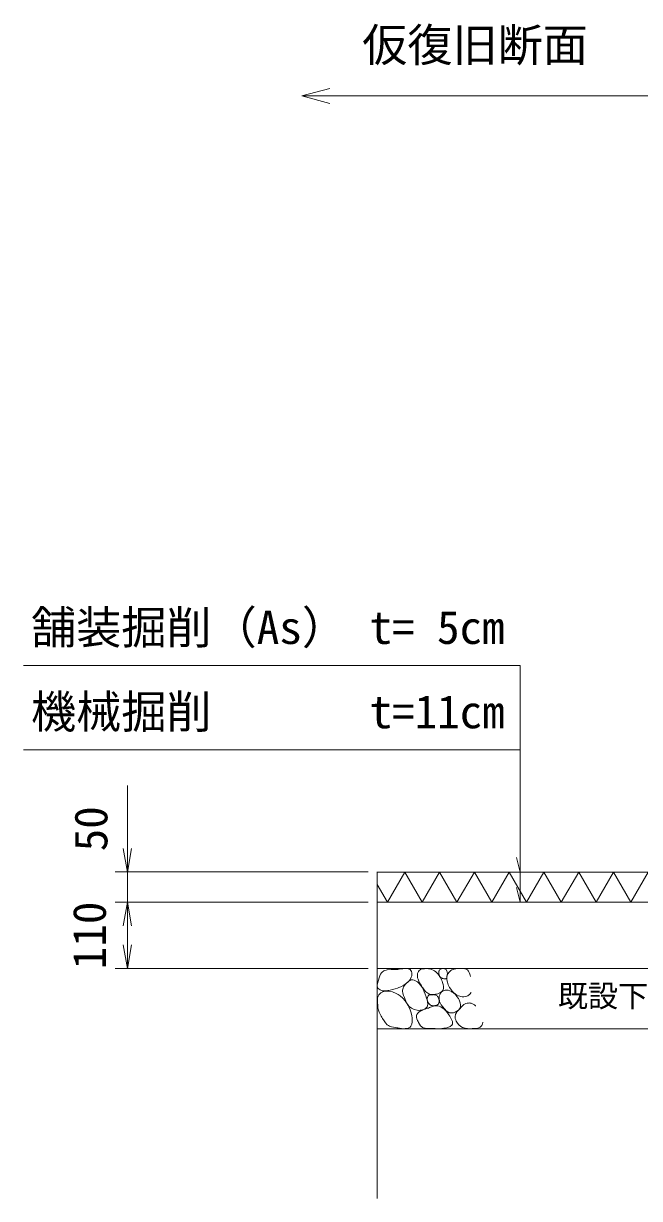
# Model space of a CAD drawing. Units: millimetres on the paper, scale 1:25. Extents: x 20 to 821, y 20 to 574.
# Drawn here: x 299 to 339.9, y 94.2 to 172.2 of the extents above; entities that cross this region are included whole.
import ezdxf
from ezdxf.enums import TextEntityAlignment as Align

# ---------------------------------------------------------------- set-up
doc = ezdxf.new("R2010")
doc.units = ezdxf.units.MM
for name, color, linetype, lineweight in [('6-D', 7, 'Continuous', 18), ('6-E', 7, 'Continuous', 9), ('7-7', 7, 'Continuous', 9)]:
    doc.layers.add(name, color=color, linetype=linetype, lineweight=lineweight)
doc.styles.add('ＭＳ ゴシック', font='')
doc.styles.get('ＭＳ ゴシック').set_extended_font_data('MS Gothic')

msp = doc.modelspace()

# ---------------------------------------------------------------- linework, layer by layer
at = {"layer": '6-D', "lineweight": 0}
for q in [(319.367, 167.892), (319.367, 166.898), (340.512, 167.395)]:
    msp.add_line((317.512, 167.395), q, dxfattribs=at)
at = {"layer": '6-D'}
for p, q in [((322.512, 115.856), (322.512, 94.174)), ((322.513, 115.851), (370.522, 115.851)), ((340.512, 113.851), (322.513, 113.851)), ((340.512, 109.451), (322.513, 109.451)), ((340.512, 105.451), (322.513, 105.451))]:
    msp.add_line(p, q, dxfattribs=at)
at = {"layer": '6-E'}
for p, q in [((323.192, 113.851), (324.346, 115.851)), ((324.346, 115.851), (325.501, 113.851)), ((325.501, 113.851), (326.656, 115.851)), ((326.656, 115.851), (327.81, 113.851)), ((327.81, 113.851), (328.965, 115.851)), ((328.965, 115.851), (330.12, 113.851)), ((330.12, 113.851), (331.275, 115.851)), ((331.275, 115.851), (332.429, 113.851)), ((332.429, 113.851), (333.584, 115.851)), ((333.584, 115.851), (334.739, 113.851)), ((334.739, 113.851), (335.893, 115.851)), ((335.893, 115.851), (337.048, 113.851)), ((337.048, 113.851), (338.203, 115.851)), ((338.203, 115.851), (339.357, 113.851)), ((339.357, 113.851), (340.512, 115.851)), ((322.512, 115.028), (323.192, 113.851)), ((322.947, 109.293), (322.84, 109.214)), ((323.179, 109.364), (322.947, 109.293)), ((323.447, 109.383), (323.179, 109.364)), ((323.726, 109.384), (323.447, 109.383)), ((323.882, 109.391), (323.726, 109.384)), ((323.958, 109.399), (323.882, 109.391)), ((324.084, 109.417), (323.958, 109.399)), ((324.209, 109.435), (324.084, 109.417)), ((324.336, 109.448), (324.209, 109.435)), ((324.413, 109.451), (324.336, 109.448)), ((324.45, 109.45), (324.413, 109.451)), ((324.512, 109.445), (324.45, 109.45)), ((324.573, 109.434), (324.512, 109.445)), ((324.629, 109.414), (324.573, 109.434)), ((324.659, 109.398), (324.629, 109.414)), ((324.693, 109.37), (324.659, 109.398)), ((324.743, 109.31), (324.693, 109.37)), ((324.779, 109.238), (324.743, 109.31)), ((325.21, 109.16), (325.249, 109.241)), ((325.249, 109.241), (325.302, 109.312)), ((325.302, 109.312), (325.367, 109.369)), ((325.367, 109.369), (325.41, 109.393)), ((325.41, 109.393), (325.44, 109.405)), ((325.44, 109.405), (325.494, 109.42)), ((325.494, 109.42), (325.55, 109.428)), ((325.55, 109.428), (325.608, 109.433)), ((325.608, 109.433), (325.642, 109.435)), ((325.642, 109.435), (325.702, 109.437)), ((325.702, 109.437), (325.806, 109.44)), ((325.806, 109.44), (325.908, 109.436)), ((325.908, 109.436), (326.008, 109.423)), ((326.008, 109.423), (326.065, 109.41)), ((326.065, 109.41), (326.125, 109.39)), ((326.125, 109.39), (326.225, 109.345)), ((326.225, 109.345), (326.319, 109.288)), ((326.319, 109.288), (326.407, 109.22)), ((326.608, 109.237), (326.613, 109.261)), ((326.613, 109.261), (326.623, 109.289)), ((326.623, 109.289), (326.647, 109.336)), ((326.647, 109.336), (326.68, 109.378)), ((326.68, 109.378), (326.719, 109.41)), ((326.719, 109.41), (326.744, 109.423)), ((326.744, 109.423), (326.759, 109.428)), ((326.759, 109.428), (326.787, 109.434)), ((326.787, 109.434), (326.815, 109.437)), ((326.815, 109.437), (326.845, 109.438)), ((326.845, 109.438), (326.862, 109.439)), ((326.862, 109.439), (326.891, 109.439)), ((326.891, 109.439), (326.941, 109.438)), ((326.941, 109.438), (326.989, 109.432)), ((326.989, 109.432), (327.033, 109.419)), ((327.033, 109.419), (327.056, 109.407)), ((327.056, 109.407), (327.081, 109.386)), ((327.081, 109.386), (327.117, 109.339)), ((327.117, 109.339), (327.143, 109.281)), ((327.143, 109.281), (327.16, 109.218)), ((327.266, 109.188), (327.329, 109.258)), ((327.329, 109.258), (327.37, 109.294)), ((327.37, 109.294), (327.408, 109.321)), ((327.408, 109.321), (327.477, 109.36)), ((327.477, 109.36), (327.551, 109.39)), ((327.551, 109.39), (327.628, 109.413)), ((327.628, 109.413), (327.673, 109.422)), ((327.673, 109.422), (327.731, 109.431)), ((327.731, 109.431), (327.83, 109.44)), ((327.83, 109.44), (327.931, 109.442)), ((327.931, 109.442), (328.034, 109.441)), ((328.034, 109.441), (328.096, 109.441)), ((328.096, 109.441), (328.151, 109.441)), ((328.151, 109.441), (328.245, 109.439)), ((328.245, 109.439), (328.337, 109.429)), ((328.337, 109.429), (328.42, 109.407)), ((328.42, 109.407), (328.463, 109.386)), ((328.463, 109.386), (328.508, 109.351)), ((328.508, 109.351), (328.572, 109.27)), ((328.572, 109.27), (328.622, 109.171)), ((322.533, 108.485), (322.524, 108.439)), ((322.543, 108.526), (322.533, 108.485)), ((322.563, 108.596), (322.543, 108.526)), ((322.585, 108.663), (322.563, 108.596)), ((322.608, 108.731), (322.585, 108.663)), ((322.622, 108.771), (322.608, 108.731)), ((322.645, 108.838), (322.622, 108.771)), ((322.688, 108.954), (322.645, 108.838)), ((322.738, 109.066), (322.688, 108.954)), ((322.798, 109.165), (322.738, 109.066)), ((322.84, 109.214), (322.798, 109.165)), ((324.276, 108.34), (324.463, 108.466)), ((324.415, 108.423), (324.463, 108.467)), ((324.463, 108.466), (324.623, 108.62)), ((324.463, 108.467), (324.512, 108.51)), ((324.512, 108.51), (324.54, 108.536)), ((324.54, 108.536), (324.568, 108.561)), ((324.568, 108.561), (324.616, 108.603)), ((324.616, 108.603), (324.666, 108.641)), ((324.623, 108.62), (324.7, 108.723)), ((324.666, 108.641), (324.719, 108.671)), ((324.7, 108.723), (324.729, 108.772)), ((324.719, 108.671), (324.751, 108.684)), ((324.729, 108.772), (324.771, 108.861)), ((324.751, 108.684), (324.798, 108.693)), ((324.771, 108.861), (324.799, 108.955)), ((324.802, 109.159), (324.779, 109.238)), ((324.798, 108.693), (324.882, 108.691)), ((324.799, 108.955), (324.811, 109.053)), ((324.809, 109.111), (324.802, 109.159)), ((324.811, 109.053), (324.809, 109.111)), ((324.882, 108.691), (324.969, 108.669)), ((324.969, 108.669), (325.054, 108.632)), ((325.054, 108.632), (325.101, 108.606)), ((325.101, 108.606), (325.176, 108.556)), ((325.176, 108.556), (325.29, 108.457)), ((325.178, 108.942), (325.182, 109.049)), ((325.193, 108.835), (325.178, 108.942)), ((325.182, 109.049), (325.194, 109.111)), ((325.222, 108.731), (325.193, 108.835)), ((325.194, 109.111), (325.21, 109.16)), ((325.244, 108.672), (325.222, 108.731)), ((325.271, 108.609), (325.244, 108.672)), ((325.323, 108.504), (325.271, 108.609)), ((325.382, 108.402), (325.323, 108.504)), ((326.407, 109.22), (326.454, 109.178)), ((326.454, 109.178), (326.52, 109.11)), ((326.52, 109.11), (326.619, 108.983)), ((326.602, 109.154), (326.603, 109.196)), ((326.606, 109.112), (326.602, 109.154)), ((326.603, 109.196), (326.608, 109.237)), ((326.61, 109.087), (326.606, 109.112)), ((326.616, 109.05), (326.61, 109.087)), ((326.631, 108.986), (326.616, 109.05)), ((326.619, 108.983), (326.704, 108.843)), ((326.654, 108.926), (326.631, 108.986)), ((326.687, 108.875), (326.654, 108.926)), ((326.712, 108.85), (326.687, 108.875)), ((326.704, 108.843), (326.779, 108.691)), ((326.728, 108.839), (326.712, 108.85)), ((326.759, 108.823), (326.728, 108.839)), ((326.793, 108.81), (326.759, 108.823)), ((326.779, 108.691), (326.819, 108.597)), ((326.829, 108.798), (326.793, 108.81)), ((326.819, 108.597), (326.851, 108.519)), ((326.85, 108.791), (326.829, 108.798)), ((326.882, 108.78), (326.85, 108.791)), ((326.851, 108.519), (326.897, 108.381)), ((326.936, 108.763), (326.882, 108.78)), ((326.989, 108.751), (326.936, 108.763)), ((327.036, 108.751), (326.989, 108.751)), ((327.06, 108.76), (327.036, 108.751)), ((327.078, 108.773), (327.06, 108.76)), ((327.104, 108.807), (327.078, 108.773)), ((327.124, 108.852), (327.104, 108.807)), ((327.139, 108.901), (327.124, 108.852)), ((327.137, 108.705), (327.139, 108.875)), ((327.169, 108.533), (327.137, 108.705)), ((327.139, 108.875), (327.158, 108.972)), ((327.146, 108.929), (327.139, 108.901)), ((327.155, 108.966), (327.146, 108.929)), ((327.166, 109.027), (327.155, 108.966)), ((327.158, 108.972), (327.175, 109.024)), ((327.16, 109.218), (327.166, 109.182)), ((327.166, 109.182), (327.17, 109.146)), ((327.171, 109.087), (327.166, 109.027)), ((327.226, 108.367), (327.169, 108.533)), ((327.17, 109.146), (327.171, 109.087)), ((327.175, 109.024), (327.215, 109.109)), ((327.215, 109.109), (327.266, 109.188)), ((328.622, 109.171), (328.663, 109.063)), ((328.663, 109.063), (328.684, 109)), ((328.684, 109), (328.709, 108.92)), ((328.709, 108.92), (328.711, 108.914)), ((322.524, 108.439), (322.515, 108.358)), ((322.515, 108.358), (322.515, 108.279)), ((322.515, 108.279), (322.53, 108.204)), ((322.53, 108.204), (322.547, 108.165)), ((322.547, 108.165), (322.573, 108.125)), ((322.573, 108.125), (322.635, 108.066)), ((322.586, 107.661), (322.614, 107.704)), ((322.614, 107.704), (322.674, 107.771)), ((322.635, 108.066), (322.711, 108.02)), ((322.674, 107.771), (322.749, 107.828)), ((322.711, 108.02), (322.796, 107.987)), ((322.749, 107.828), (322.832, 107.874)), ((322.796, 107.987), (322.847, 107.974)), ((322.832, 107.874), (322.883, 107.896)), ((322.847, 107.974), (322.907, 107.963)), ((322.883, 107.896), (323.026, 107.937)), ((322.907, 107.963), (323.01, 107.957)), ((323.01, 107.957), (323.111, 107.963)), ((323.026, 107.937), (323.28, 107.947)), ((323.111, 107.963), (323.211, 107.977)), ((323.211, 107.977), (323.269, 107.987)), ((323.269, 107.987), (323.366, 108.007)), ((323.28, 107.947), (323.534, 107.893)), ((323.366, 108.007), (323.53, 108.047)), ((323.53, 108.047), (323.694, 108.094)), ((323.534, 107.893), (323.777, 107.788)), ((323.694, 108.094), (323.856, 108.149)), ((323.777, 107.788), (323.909, 107.71)), ((323.856, 108.149), (323.95, 108.185)), ((323.909, 107.71), (324.024, 107.629)), ((323.95, 108.185), (324.072, 108.236)), ((324.072, 108.236), (324.276, 108.34)), ((324.195, 107.935), (324.198, 108.014)), ((324.216, 107.799), (324.195, 107.935)), ((324.198, 108.014), (324.206, 108.064)), ((324.206, 108.064), (324.23, 108.149)), ((324.259, 107.664), (324.216, 107.799)), ((324.23, 108.149), (324.267, 108.231)), ((324.267, 108.231), (324.314, 108.308)), ((324.314, 108.308), (324.346, 108.349)), ((324.346, 108.349), (324.37, 108.377)), ((324.37, 108.377), (324.415, 108.423)), ((325.29, 108.457), (325.387, 108.346)), ((325.446, 108.3), (325.382, 108.402)), ((325.387, 108.346), (325.471, 108.226)), ((325.484, 108.241), (325.446, 108.3)), ((325.471, 108.226), (325.514, 108.154)), ((325.539, 108.162), (325.484, 108.241)), ((325.514, 108.154), (325.563, 108.065)), ((325.638, 108.029), (325.539, 108.162)), ((325.563, 108.065), (325.638, 107.907)), ((325.745, 107.909), (325.638, 108.029)), ((325.638, 107.907), (325.703, 107.742)), ((325.703, 107.742), (325.762, 107.568)), ((325.864, 107.811), (325.745, 107.909)), ((325.94, 107.768), (325.864, 107.811)), ((325.891, 107.641), (325.93, 107.681)), ((325.93, 107.681), (325.956, 107.696)), ((326.007, 107.743), (325.94, 107.768)), ((325.956, 107.696), (325.978, 107.703)), ((325.978, 107.703), (326.019, 107.707)), ((326.129, 107.718), (326.007, 107.743)), ((326.019, 107.707), (326.063, 107.706)), ((326.063, 107.706), (326.108, 107.703)), ((326.108, 107.703), (326.134, 107.702)), ((326.258, 107.716), (326.129, 107.718)), ((326.134, 107.702), (326.16, 107.702)), ((326.16, 107.702), (326.204, 107.705)), ((326.204, 107.705), (326.248, 107.709)), ((326.248, 107.709), (326.292, 107.71)), ((326.392, 107.733), (326.258, 107.716)), ((326.292, 107.71), (326.317, 107.708)), ((326.317, 107.708), (326.349, 107.703)), ((326.349, 107.703), (326.404, 107.685)), ((326.471, 107.752), (326.392, 107.733)), ((326.404, 107.685), (326.456, 107.658)), ((326.548, 107.776), (326.471, 107.752)), ((326.675, 107.831), (326.548, 107.776)), ((326.647, 107.66), (326.66, 107.696)), ((326.66, 107.696), (326.687, 107.756)), ((326.785, 107.903), (326.675, 107.831)), ((326.687, 107.756), (326.721, 107.813)), ((326.721, 107.813), (326.763, 107.864)), ((326.763, 107.864), (326.79, 107.891)), ((326.869, 107.992), (326.785, 107.903)), ((326.79, 107.891), (326.822, 107.918)), ((326.822, 107.918), (326.882, 107.956)), ((326.902, 108.05), (326.869, 107.992)), ((326.882, 107.956), (326.947, 107.986)), ((326.897, 108.381), (326.924, 108.246)), ((326.922, 108.118), (326.902, 108.05)), ((326.924, 108.246), (326.922, 108.118)), ((326.947, 107.986), (327.015, 108.006)), ((327.015, 108.006), (327.055, 108.012)), ((327.055, 108.012), (327.119, 108.015)), ((327.119, 108.015), (327.228, 108)), ((327.269, 108.274), (327.226, 108.367)), ((327.228, 108), (327.335, 107.965)), ((327.311, 108.194), (327.269, 108.274)), ((327.393, 108.064), (327.311, 108.194)), ((327.335, 107.965), (327.438, 107.914)), ((327.488, 107.944), (327.393, 108.064)), ((327.438, 107.914), (327.495, 107.88)), ((327.595, 107.836), (327.488, 107.944)), ((327.495, 107.88), (327.576, 107.825)), ((327.576, 107.825), (327.701, 107.716)), ((327.664, 107.778), (327.595, 107.836)), ((327.715, 107.741), (327.664, 107.778)), ((327.701, 107.716), (327.809, 107.592)), ((327.807, 107.683), (327.715, 107.741)), ((327.904, 107.636), (327.807, 107.683)), ((328.62, 107.698), (328.583, 107.667)), ((328.678, 107.759), (328.62, 107.698)), ((328.727, 107.829), (328.678, 107.759)), ((328.744, 107.863), (328.727, 107.829)), ((322.533, 107.402), (322.54, 107.508)), ((322.534, 107.292), (322.533, 107.402)), ((322.537, 107.228), (322.534, 107.292)), ((322.539, 107.16), (322.537, 107.228)), ((322.542, 107.044), (322.539, 107.16)), ((322.54, 107.508), (322.563, 107.608)), ((322.548, 106.931), (322.542, 107.044)), ((322.562, 106.821), (322.548, 106.931)), ((322.563, 107.608), (322.586, 107.661)), ((324.024, 107.629), (324.203, 107.472)), ((324.203, 107.472), (324.361, 107.296)), ((324.313, 107.53), (324.259, 107.664)), ((324.346, 107.453), (324.313, 107.53)), ((324.372, 107.389), (324.346, 107.453)), ((324.361, 107.296), (324.496, 107.108)), ((324.417, 107.279), (324.372, 107.389)), ((324.466, 107.174), (324.417, 107.279)), ((324.524, 107.073), (324.466, 107.174)), ((324.496, 107.108), (324.564, 106.994)), ((324.564, 107.017), (324.524, 107.073)), ((324.638, 106.934), (324.564, 107.017)), ((324.564, 106.994), (324.618, 106.891)), ((324.789, 106.812), (324.638, 106.934)), ((325.762, 107.568), (325.794, 107.461)), ((325.794, 107.461), (325.818, 107.377)), ((325.818, 107.377), (325.85, 107.23)), ((325.846, 106.958), (325.818, 106.892)), ((325.83, 107.451), (325.834, 107.494)), ((325.832, 107.38), (325.83, 107.451)), ((325.847, 107.311), (325.832, 107.38)), ((325.834, 107.494), (325.841, 107.529)), ((325.841, 107.529), (325.862, 107.589)), ((325.863, 107.088), (325.846, 106.958)), ((325.871, 107.245), (325.847, 107.311)), ((325.85, 107.23), (325.863, 107.088)), ((325.862, 107.589), (325.891, 107.641)), ((325.889, 107.207), (325.871, 107.245)), ((325.907, 107.175), (325.889, 107.207)), ((325.941, 107.123), (325.907, 107.175)), ((325.98, 107.076), (325.941, 107.123)), ((326.025, 107.036), (325.98, 107.076)), ((325.987, 106.852), (326.118, 106.903)), ((326.054, 107.018), (326.025, 107.036)), ((326.094, 106.999), (326.054, 107.018)), ((326.168, 106.98), (326.094, 106.999)), ((326.118, 106.903), (326.251, 106.945)), ((326.248, 106.974), (326.168, 106.98)), ((326.33, 106.98), (326.248, 106.974)), ((326.251, 106.945), (326.385, 106.97)), ((326.378, 106.987), (326.33, 106.98)), ((326.403, 106.992), (326.378, 106.987)), ((326.385, 106.97), (326.463, 106.971)), ((326.444, 107.002), (326.403, 106.992)), ((326.483, 107.015), (326.444, 107.002)), ((326.456, 107.658), (326.502, 107.622)), ((326.463, 106.971), (326.524, 106.964)), ((326.518, 107.034), (326.483, 107.015)), ((326.502, 107.622), (326.525, 107.598)), ((326.537, 107.048), (326.518, 107.034)), ((326.524, 106.964), (326.629, 106.938)), ((326.525, 107.598), (326.544, 107.572)), ((326.553, 107.063), (326.537, 107.048)), ((326.544, 107.572), (326.57, 107.522)), ((326.577, 107.094), (326.553, 107.063)), ((326.57, 107.522), (326.59, 107.468)), ((326.596, 107.129), (326.577, 107.094)), ((326.59, 107.468), (326.604, 107.411)), ((326.61, 107.166), (326.596, 107.129)), ((326.604, 107.411), (326.61, 107.378)), ((326.61, 107.378), (326.615, 107.352)), ((326.616, 107.189), (326.61, 107.166)), ((326.615, 107.352), (326.621, 107.306)), ((326.621, 107.215), (326.616, 107.189)), ((326.621, 107.306), (326.623, 107.26)), ((326.623, 107.26), (326.621, 107.215)), ((326.622, 107.505), (326.633, 107.604)), ((326.626, 107.406), (326.622, 107.505)), ((326.643, 107.308), (326.626, 107.406)), ((326.629, 106.938), (326.73, 106.896)), ((326.633, 107.604), (326.647, 107.66)), ((326.658, 107.252), (326.643, 107.308)), ((326.691, 107.165), (326.658, 107.252)), ((326.767, 107.025), (326.691, 107.165)), ((326.864, 106.895), (326.767, 107.025)), ((327.809, 107.592), (327.901, 107.452)), ((327.901, 107.452), (327.947, 107.362)), ((328.006, 107.6), (327.904, 107.636)), ((327.947, 107.362), (327.978, 107.29)), ((327.978, 107.29), (328.02, 107.159)), ((328.068, 107.585), (328.006, 107.6)), ((328.033, 106.902), (328.013, 106.834)), ((328.02, 107.159), (328.041, 107.028)), ((328.041, 107.028), (328.033, 106.902)), ((328.143, 107.573), (328.068, 107.585)), ((328.089, 106.87), (328.154, 106.943)), ((328.273, 107.569), (328.143, 107.573)), ((328.154, 106.943), (328.224, 107.011)), ((328.224, 107.011), (328.269, 107.046)), ((328.269, 107.046), (328.312, 107.075)), ((328.402, 107.587), (328.273, 107.569)), ((328.312, 107.075), (328.394, 107.115)), ((328.394, 107.115), (328.481, 107.143)), ((328.521, 107.63), (328.402, 107.587)), ((328.481, 107.143), (328.57, 107.156)), ((328.583, 107.667), (328.521, 107.63)), ((328.57, 107.156), (328.622, 107.157)), ((328.622, 107.157), (328.673, 107.153)), ((328.673, 107.153), (328.759, 107.135)), ((328.759, 107.135), (328.842, 107.104)), ((328.842, 107.104), (328.921, 107.063)), ((328.921, 107.063), (328.965, 107.036)), ((328.965, 107.036), (329.049, 106.975)), ((329.049, 106.975), (329.059, 106.966)), ((322.574, 106.759), (322.562, 106.821)), ((322.595, 106.681), (322.574, 106.759)), ((322.645, 106.549), (322.595, 106.681)), ((322.708, 106.42), (322.645, 106.549)), ((322.779, 106.29), (322.708, 106.42)), ((322.821, 106.215), (322.779, 106.29)), ((322.871, 106.125), (322.821, 106.215)), ((322.962, 105.972), (322.871, 106.125)), ((324.618, 106.891), (324.698, 106.708)), ((324.698, 106.708), (324.761, 106.514)), ((324.761, 106.514), (324.806, 106.306)), ((324.964, 106.724), (324.789, 106.812)), ((324.806, 106.306), (324.823, 106.178)), ((324.823, 106.178), (324.832, 106.08)), ((325.16, 106.675), (324.964, 106.724)), ((325.11, 106.289), (325.118, 106.341)), ((325.119, 106.194), (325.11, 106.289)), ((325.118, 106.341), (325.139, 106.399)), ((325.15, 106.095), (325.119, 106.194)), ((325.139, 106.399), (325.206, 106.49)), ((325.28, 106.666), (325.16, 106.675)), ((325.206, 106.49), (325.298, 106.569)), ((325.371, 106.671), (325.28, 106.666)), ((325.298, 106.569), (325.406, 106.636)), ((325.524, 106.699), (325.371, 106.671)), ((325.406, 106.636), (325.471, 106.669)), ((325.471, 106.669), (325.534, 106.697)), ((325.663, 106.753), (325.524, 106.699)), ((325.534, 106.697), (325.64, 106.736)), ((325.64, 106.736), (325.745, 106.77)), ((325.773, 106.833), (325.663, 106.753)), ((325.745, 106.77), (325.85, 106.804)), ((325.818, 106.892), (325.773, 106.833)), ((325.85, 106.804), (325.911, 106.824)), ((325.911, 106.824), (325.987, 106.852)), ((326.73, 106.896), (326.825, 106.842)), ((326.825, 106.842), (326.878, 106.807)), ((326.975, 106.771), (326.864, 106.895)), ((326.878, 106.807), (326.954, 106.749)), ((326.954, 106.749), (327.072, 106.638)), ((327.044, 106.702), (326.975, 106.771)), ((327.078, 106.669), (327.044, 106.702)), ((327.072, 106.638), (327.178, 106.512)), ((327.138, 106.615), (327.078, 106.669)), ((327.201, 106.568), (327.138, 106.615)), ((327.178, 106.512), (327.278, 106.371)), ((327.267, 106.53), (327.201, 106.568)), ((327.308, 106.514), (327.267, 106.53)), ((327.278, 106.371), (327.335, 106.281)), ((327.35, 106.503), (327.308, 106.514)), ((327.335, 106.281), (327.381, 106.204)), ((327.425, 106.495), (327.35, 106.503)), ((327.381, 106.204), (327.454, 106.068)), ((327.503, 106.498), (327.425, 106.495)), ((327.582, 106.513), (327.503, 106.498)), ((327.627, 106.525), (327.582, 106.513)), ((327.697, 106.551), (327.627, 106.525)), ((327.689, 106.24), (327.693, 106.299)), ((327.697, 106.138), (327.689, 106.24)), ((327.693, 106.299), (327.7, 106.339)), ((327.81, 106.609), (327.697, 106.551)), ((327.723, 106.037), (327.697, 106.138)), ((327.7, 106.339), (327.719, 106.405)), ((327.719, 106.405), (327.747, 106.469)), ((327.747, 106.469), (327.781, 106.529)), ((327.781, 106.529), (327.804, 106.562)), ((327.804, 106.562), (327.827, 106.591)), ((327.907, 106.684), (327.81, 106.609)), ((327.827, 106.591), (327.87, 106.638)), ((327.87, 106.638), (327.915, 106.682)), ((327.983, 106.775), (327.907, 106.684)), ((327.915, 106.682), (327.96, 106.727)), ((327.96, 106.727), (327.986, 106.754)), ((328.013, 106.834), (327.983, 106.775)), ((327.986, 106.754), (328.024, 106.796)), ((328.024, 106.796), (328.089, 106.87)), ((323.061, 105.832), (322.962, 105.972)), ((323.177, 105.713), (323.061, 105.832)), ((323.254, 105.659), (323.177, 105.713)), ((323.322, 105.623), (323.254, 105.659)), ((323.451, 105.578), (323.322, 105.623)), ((323.588, 105.547), (323.451, 105.578)), ((323.729, 105.523), (323.588, 105.547)), ((323.81, 105.51), (323.729, 105.523)), ((323.881, 105.498), (323.81, 105.51)), ((324.001, 105.477), (323.881, 105.498)), ((324.121, 105.46), (324.001, 105.477)), ((324.245, 105.451), (324.121, 105.46)), ((324.319, 105.451), (324.245, 105.451)), ((324.377, 105.454), (324.319, 105.451)), ((324.478, 105.467), (324.377, 105.454)), ((324.574, 105.491), (324.478, 105.467)), ((324.658, 105.53), (324.574, 105.491)), ((324.7, 105.56), (324.658, 105.53)), ((324.753, 105.62), (324.7, 105.56)), ((324.811, 105.752), (324.753, 105.62)), ((324.834, 105.91), (324.811, 105.752)), ((324.832, 106.08), (324.834, 105.91)), ((325.193, 105.994), (325.15, 106.095)), ((325.221, 105.936), (325.193, 105.994)), ((325.256, 105.866), (325.221, 105.936)), ((325.318, 105.751), (325.256, 105.866)), ((325.388, 105.649), (325.318, 105.751)), ((325.469, 105.567), (325.388, 105.649)), ((325.523, 105.53), (325.469, 105.567)), ((325.581, 105.504), (325.523, 105.53)), ((325.693, 105.476), (325.581, 105.504)), ((325.814, 105.465), (325.693, 105.476)), ((325.941, 105.462), (325.814, 105.465)), ((326.015, 105.461), (325.941, 105.462)), ((326.145, 105.459), (326.015, 105.461)), ((326.36, 105.453), (326.145, 105.459)), ((326.574, 105.45), (326.36, 105.453)), ((326.798, 105.462), (326.574, 105.45)), ((326.938, 105.479), (326.798, 105.462)), ((327.038, 105.495), (326.938, 105.479)), ((327.209, 105.537), (327.038, 105.495)), ((327.36, 105.599), (327.209, 105.537)), ((327.47, 105.684), (327.36, 105.599)), ((327.454, 106.068), (327.505, 105.934)), ((327.507, 105.746), (327.47, 105.684)), ((327.505, 105.934), (327.521, 105.81)), ((327.521, 105.81), (327.507, 105.746)), ((327.764, 105.939), (327.723, 106.037)), ((327.794, 105.885), (327.764, 105.939)), ((327.843, 105.813), (327.794, 105.885)), ((327.942, 105.7), (327.843, 105.813)), ((328.056, 105.606), (327.942, 105.7)), ((328.182, 105.533), (328.056, 105.606)), ((328.259, 105.502), (328.182, 105.533)), ((328.345, 105.477), (328.259, 105.502)), ((328.499, 105.454), (328.345, 105.477)), ((328.66, 105.45), (328.499, 105.454)), ((328.826, 105.456), (328.66, 105.45)), ((328.925, 105.461), (328.826, 105.456)), ((328.99, 105.465), (328.925, 105.461)), ((329.1, 105.473), (328.99, 105.465)), ((329.205, 105.49), (329.1, 105.473)), ((329.3, 105.523), (329.205, 105.49)), ((329.349, 105.552), (329.3, 105.523)), ((329.392, 105.589), (329.349, 105.552)), ((329.454, 105.668), (329.392, 105.589)), ((329.5, 105.762), (329.454, 105.668)), ((329.53, 105.865), (329.5, 105.762)), ((329.534, 105.885), (329.53, 105.865))]:
    msp.add_line(p, q, dxfattribs=at)
at = {"layer": '7-7'}
for p, q in [((299.012, 129.576), (332.012, 129.576)), ((332.012, 113.851), (332.012, 129.576)), ((299.012, 123.976), (332.012, 123.976)), ((305.912, 115.851), (305.912, 121.607)), ((305.912, 115.851), (305.634, 117.427)), ((305.912, 115.851), (306.19, 117.427)), ((332.012, 115.851), (331.753, 116.817)), ((321.912, 115.856), (305.112, 115.856)), ((305.912, 113.851), (305.912, 115.856)), ((332.012, 113.851), (331.753, 114.817)), ((321.912, 113.851), (305.112, 113.851)), ((305.912, 113.851), (305.634, 112.275)), ((305.912, 113.851), (306.19, 112.275)), ((305.912, 109.451), (305.912, 113.851)), ((305.912, 109.451), (305.634, 111.027)), ((305.912, 109.451), (306.19, 111.027)), ((321.912, 109.451), (305.112, 109.451))]:
    msp.add_line(p, q, dxfattribs=at)

# ---------------------------------------------------------------- texts
at = {"layer": '6-D', "style": 'ＭＳ ゴシック'}
msp.add_text('仮復旧断面', height=2.199, dxfattribs=at).set_placement((321.512, 169.016), align=Align.BOTTOM_LEFT)
at = {"layer": '6-E', "style": 'ＭＳ ゴシック'}
msp.add_text('既設下層路盤', height=1.466, dxfattribs=at).set_placement((334.512, 106.451), align=Align.BOTTOM_LEFT)
at = {"layer": '7-7', "style": 'ＭＳ ゴシック'}
for s, p in [('舗装掘削（As） t= 5cm', (299.512, 130.341)), ('機械掘削\u3000\u3000\u3000 t=11cm', (299.512, 124.741))]:
    msp.add_text(s, height=2.199, dxfattribs=at).set_placement(p, align=Align.BOTTOM_LEFT)
for s, p in [('50', (305.247, 117.229)), ('110', (305.147, 109.401))]:
    msp.add_text(s, height=2.199, rotation=90, dxfattribs=at).set_placement(p, align=Align.BOTTOM_LEFT)

doc.saveas('drawing.dxf')
